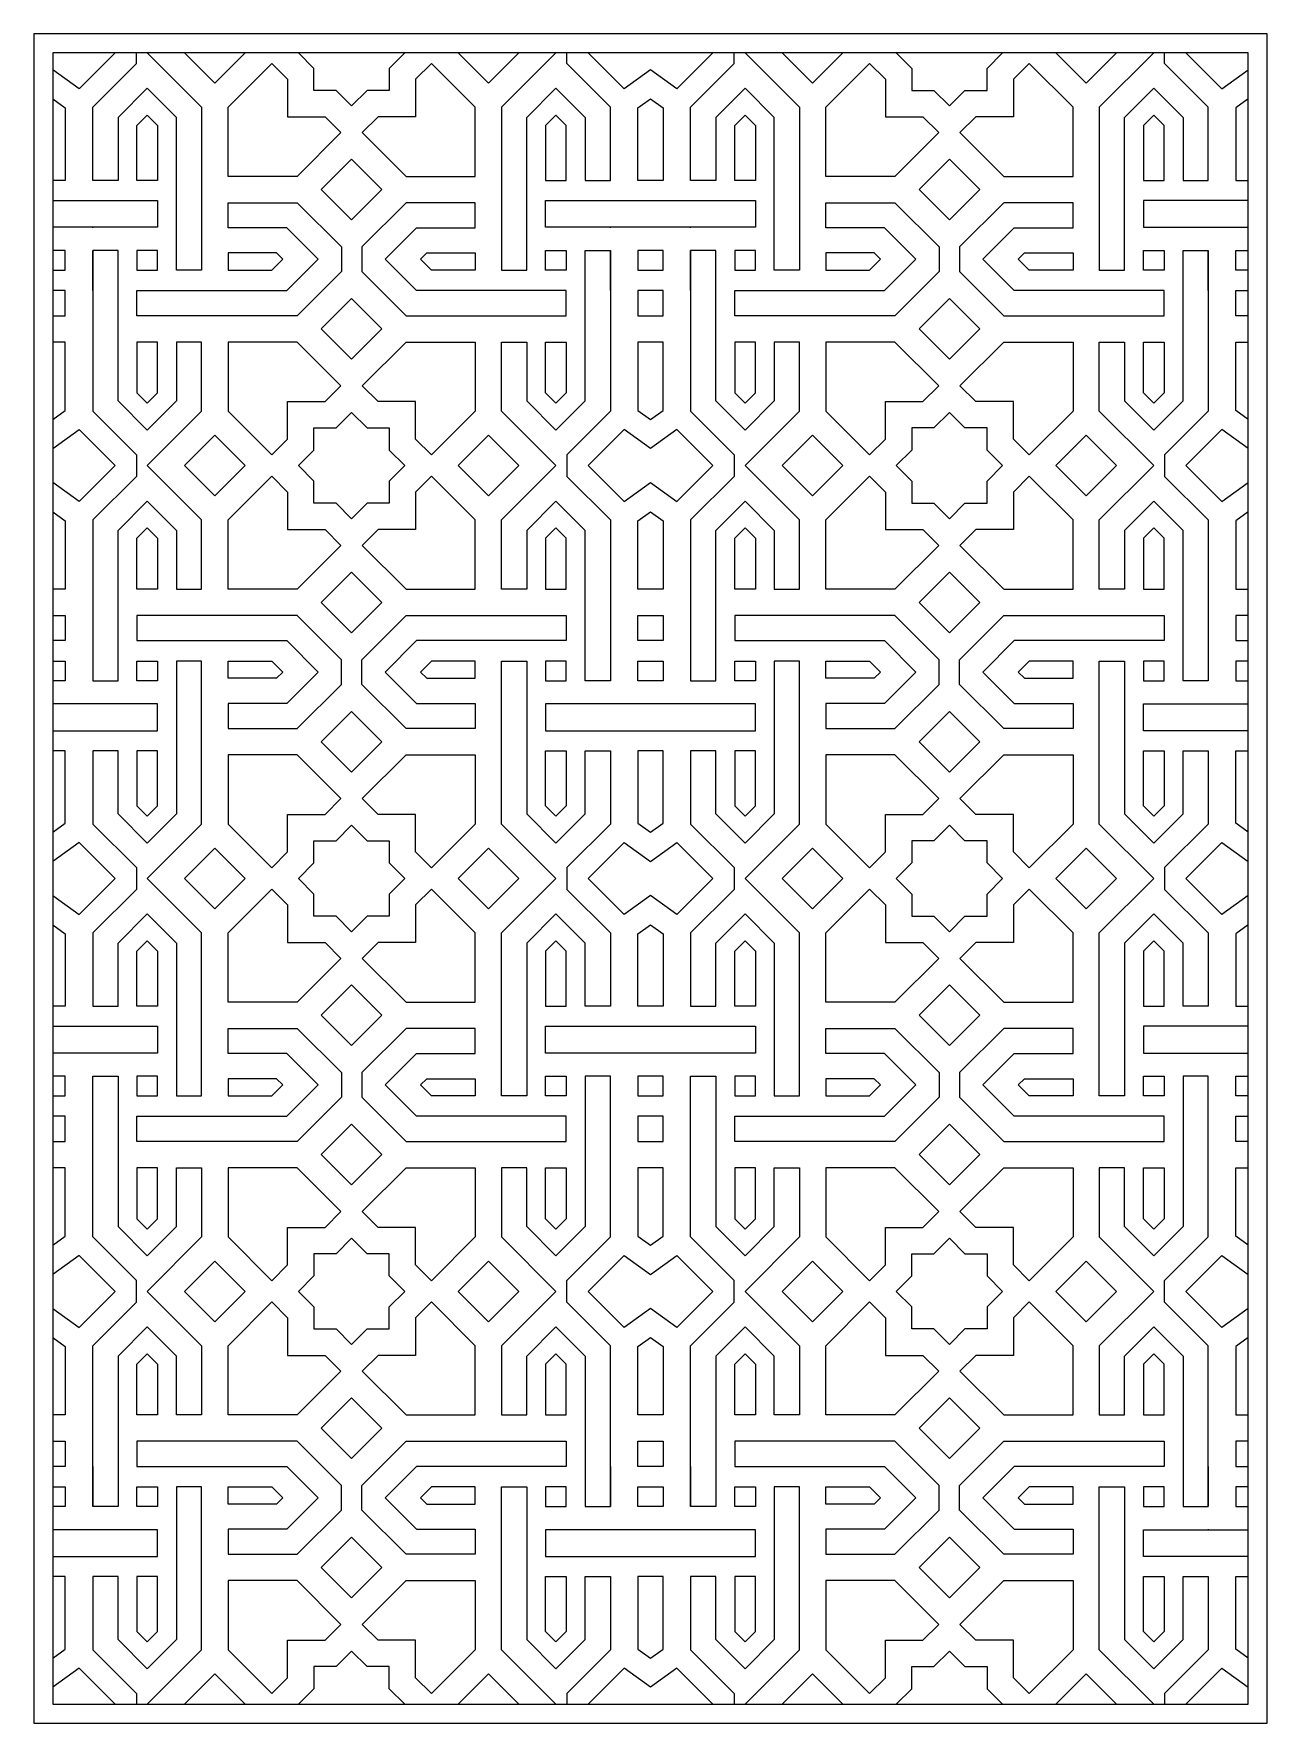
# Model space of a CAD drawing. Extents: x 5265 to 7764, y -54 to 3369.
import ezdxf

# ---------------------------------------------------------------- set-up
doc = ezdxf.new("R2010")
doc.units = 0
doc.layers.get('0').update_dxf_attribs({"linetype": 'CONTINUOUS'})

msp = doc.modelspace()

# ---------------------------------------------------------------- linework, layer by layer
for p, q in [((5384.4, 2975.9), (5384.4, 2976.9)), ((6432.9, 2975.9), (6432.9, 2976.9)), ((6595.5, 2975.9), (6595.5, 2976.9)), ((7644.1, 2975.9), (7644.1, 2976.9)), ((5384.4, 2848.8), (5384.4, 2930.2)), ((6432.9, 2848.8), (6432.9, 2930.2)), ((6595.5, 2848.8), (6595.5, 2930.2)), ((7644.1, 2848.8), (7644.1, 2930.2)), ((5384.4, 2139.4), (5384.4, 2057.9)), ((6432.9, 2139.4), (6432.9, 2057.9)), ((6595.5, 2139.4), (6595.5, 2057.9)), ((7644.1, 2139.4), (7644.1, 2057.9)), ((5384.4, 2012.2), (5384.4, 2011.2)), ((6432.9, 2012.2), (6432.9, 2011.2)), ((6595.5, 2012.2), (6595.5, 2011.2)), ((7644.1, 2012.2), (7644.1, 2011.2)), ((5384.4, 1302.8), (5384.4, 1303.8)), ((6432.9, 1302.8), (6432.9, 1303.8)), ((6595.5, 1302.8), (6595.5, 1303.8)), ((7644.1, 1302.8), (7644.1, 1303.8)), ((5384.4, 1175.6), (5384.4, 1257.1)), ((6432.9, 1175.6), (6432.9, 1257.1)), ((6595.5, 1175.6), (6595.5, 1257.1)), ((7644.1, 1175.6), (7644.1, 1257.1)), ((5384.4, 466.2), (5384.4, 384.7)), ((6432.9, 466.2), (6432.9, 384.7)), ((6595.5, 466.2), (6595.5, 384.7)), ((7644.1, 466.2), (7644.1, 384.7)), ((5384.4, 339.1), (5384.4, 338)), ((6432.9, 339.1), (6432.9, 338)), ((6595.5, 339.1), (6595.5, 338)), ((7644.1, 339.1), (7644.1, 338))]:
    msp.add_line(p, q)
for points in [[(5264.7, -54.1), (7763.8, -54.1), (7763.8, 3369.1), (5264.7, 3369.1)], [(5303.1, -15.6), (7725.4, -15.6), (7725.4, 3330.6), (5303.1, 3330.6)], [(5658.2, 3080.2), (5658.2, 3220.4), (5746.9, 3309.1), (5779, 3276.9), (5779, 3201), (5855, 3201), (5887.1, 3168.8), (5798.4, 3080.2)], [(6159.1, 3080.2), (6159.1, 3220.4), (6070.4, 3309.1), (6038.3, 3276.9), (6038.3, 3201), (5962.3, 3201), (5930.2, 3168.8), (6018.9, 3080.2)], [(6869.3, 3080.2), (6869.3, 3220.4), (6958, 3309.1), (6990.2, 3276.9), (6990.2, 3201), (7066.1, 3201), (7098.3, 3168.8), (7009.6, 3080.2)], [(7370.3, 3080.2), (7370.3, 3220.4), (7281.6, 3309.1), (7249.4, 3276.9), (7249.4, 3201), (7173.5, 3201), (7141.3, 3168.8), (7230, 3080.2)], [(6514.2, 3237.1), (6539.7, 3218.8), (6539.7, 3071.7), (6488.8, 3071.7), (6488.8, 3218.8)], [(5473.7, 3071.7), (5473.7, 3183.4), (5494.6, 3204.4), (5515.5, 3183.4), (5515.5, 3071.7)], [(6343.6, 3071.7), (6343.6, 3183.4), (6322.7, 3204.4), (6301.8, 3183.4), (6301.8, 3071.7)], [(6684.8, 3071.7), (6684.8, 3183.4), (6705.8, 3204.4), (6726.7, 3183.4), (6726.7, 3071.7)], [(7554.8, 3071.7), (7554.8, 3183.4), (7533.9, 3204.4), (7512.9, 3183.4), (7512.9, 3071.7)], [(5908.7, 2992.1), (5847.2, 3053.5), (5908.7, 3114.9), (5970.1, 3053.5)], [(7119.8, 2992.1), (7181.2, 3053.5), (7119.8, 3114.9), (7058.4, 3053.5)], [(5658.2, 3026.8), (5798.4, 3026.8), (5887.9, 2937.4), (5887.9, 2887.3), (5798.4, 2797.9), (5473.7, 2797.9), (5473.7, 2848.8), (5777.4, 2848.8), (5840.9, 2912.3), (5777.4, 2975.9), (5658.2, 2975.9)], [(6159.1, 3026.8), (6018.9, 3026.8), (5929.4, 2937.4), (5929.4, 2887.3), (6018.9, 2797.9), (6343.6, 2797.9), (6343.6, 2848.8), (6039.9, 2848.8), (5976.4, 2912.3), (6039.9, 2975.9), (6159.1, 2975.9)], [(6514.2, 2976.9), (6301.8, 2976.9), (6301.8, 3031.3), (6726.7, 3031.3), (6726.7, 2976.9)], [(6869.3, 3026.8), (7009.6, 3026.8), (7099, 2937.4), (7099, 2887.3), (7009.6, 2797.9), (6684.8, 2797.9), (6684.8, 2848.8), (6988.5, 2848.8), (7052.1, 2912.3), (6988.5, 2975.9), (6869.3, 2975.9)], [(7370.3, 3026.8), (7230, 3026.8), (7140.6, 2937.4), (7140.6, 2887.3), (7230, 2797.9), (7554.8, 2797.9), (7554.8, 2848.8), (7251.1, 2848.8), (7187.5, 2912.3), (7251.1, 2975.9), (7370.3, 2975.9)], [(5494.6, 2494.1), (5604.8, 2604.3), (5604.8, 2744.5), (5553.9, 2744.5), (5553.9, 2625.3), (5494.6, 2566), (5435.3, 2625.3), (5435.3, 2930.2), (5384.4, 2930.2), (5384.4, 2604.3), (5472.5, 2516.1), (5472.5, 2472), (5384.4, 2383.9), (5384.4, 2057.9), (5435.3, 2057.9), (5435.3, 2362.8), (5494.6, 2422.1), (5553.9, 2362.8), (5553.9, 2243.6), (5604.8, 2243.6), (5604.8, 2383.9)], [(5473.7, 2890.3), (5515.5, 2890.3), (5515.5, 2930.2), (5473.7, 2930.2)], [(5746.9, 2890.3), (5769, 2912.3), (5756.3, 2925.1), (5658.2, 2925.1), (5658.2, 2890.3)], [(6070.4, 2890.3), (6048.3, 2912.3), (6061, 2925.1), (6159.1, 2925.1), (6159.1, 2890.3)], [(6322.7, 2494.1), (6212.5, 2604.3), (6212.5, 2744.5), (6263.4, 2744.5), (6263.4, 2625.3), (6322.7, 2566), (6382, 2625.3), (6382, 2930.2), (6432.9, 2930.2), (6432.9, 2604.3), (6344.8, 2516.1), (6344.8, 2472), (6432.9, 2383.9), (6432.9, 2057.9), (6382, 2057.9), (6382, 2362.8), (6322.7, 2422.1), (6263.4, 2362.8), (6263.4, 2243.6), (6212.5, 2243.6), (6212.5, 2383.9)], [(6343.6, 2890.3), (6301.8, 2890.3), (6301.8, 2930.2), (6343.6, 2930.2)], [(6514.2, 2890.3), (6539.7, 2890.3), (6539.7, 2930.2), (6488.8, 2930.2), (6488.8, 2890.3)], [(6705.8, 2494.1), (6816, 2604.3), (6816, 2744.5), (6765.1, 2744.5), (6765.1, 2625.3), (6705.8, 2566), (6646.4, 2625.3), (6646.4, 2930.2), (6595.5, 2930.2), (6595.5, 2604.3), (6683.7, 2516.1), (6683.7, 2472), (6595.5, 2383.9), (6595.5, 2057.9), (6646.4, 2057.9), (6646.4, 2362.8), (6705.8, 2422.1), (6765.1, 2362.8), (6765.1, 2243.6), (6816, 2243.6), (6816, 2383.9)], [(6684.8, 2890.3), (6726.7, 2890.3), (6726.7, 2930.2), (6684.8, 2930.2)], [(6958.1, 2890.3), (6980.1, 2912.3), (6967.4, 2925.1), (6869.3, 2925.1), (6869.3, 2890.3)], [(7281.5, 2890.3), (7259.5, 2912.3), (7272.2, 2925.1), (7370.3, 2925.1), (7370.3, 2890.3)], [(7533.9, 2494.1), (7423.6, 2604.3), (7423.6, 2744.5), (7474.5, 2744.5), (7474.5, 2625.3), (7533.9, 2566), (7593.2, 2625.3), (7593.2, 2930.2), (7644.1, 2930.2), (7644.1, 2604.3), (7555.9, 2516.1), (7555.9, 2472), (7644.1, 2383.9), (7644.1, 2057.9), (7593.2, 2057.9), (7593.2, 2362.8), (7533.9, 2422.1), (7474.5, 2362.8), (7474.5, 2243.6), (7423.6, 2243.6), (7423.6, 2383.9)], [(7554.8, 2890.3), (7512.9, 2890.3), (7512.9, 2930.2), (7554.8, 2930.2)], [(6514.2, 2848.8), (6488.8, 2848.8), (6488.8, 2797.9), (6539.7, 2797.9), (6539.7, 2848.8)], [(5908.7, 2709.8), (5970.1, 2771.2), (5908.7, 2832.6), (5847.2, 2771.2)], [(7119.8, 2709.8), (7058.4, 2771.2), (7119.8, 2832.6), (7181.2, 2771.2)], [(5473.7, 2744.5), (5473.7, 2641.3), (5494.6, 2620.3), (5515.5, 2641.3), (5515.5, 2744.5)], [(5658.2, 2604.3), (5746.9, 2515.6), (5779, 2547.8), (5779, 2623.7), (5855, 2623.7), (5887.1, 2655.8), (5798.4, 2744.5), (5658.2, 2744.5)], [(6159.1, 2604.3), (6070.4, 2515.6), (6038.3, 2547.8), (6038.3, 2623.7), (5962.3, 2623.7), (5930.2, 2655.8), (6018.9, 2744.5), (6159.1, 2744.5)], [(6343.6, 2744.5), (6343.6, 2641.3), (6322.7, 2620.3), (6301.8, 2641.3), (6301.8, 2744.5)], [(6514.2, 2587.6), (6539.7, 2605.9), (6539.7, 2744.5), (6488.8, 2744.5), (6488.8, 2605.9)], [(6684.8, 2744.5), (6684.8, 2641.3), (6705.8, 2620.3), (6726.7, 2641.3), (6726.7, 2744.5)], [(6869.3, 2604.3), (6958, 2515.6), (6990.2, 2547.8), (6990.2, 2623.7), (7066.1, 2623.7), (7098.3, 2655.8), (7009.6, 2744.5), (6869.3, 2744.5)], [(7370.3, 2604.3), (7281.6, 2515.6), (7249.4, 2547.8), (7249.4, 2623.7), (7173.5, 2623.7), (7141.3, 2655.8), (7230, 2744.5), (7370.3, 2744.5)], [(7554.8, 2744.5), (7554.8, 2641.3), (7533.9, 2620.3), (7512.9, 2641.3), (7512.9, 2744.5)], [(5908.7, 2601.9), (5940.2, 2570.3), (5984.9, 2570.3), (5984.9, 2525.6), (6016.5, 2494.1), (5984.9, 2462.5), (5984.9, 2417.8), (5940.2, 2417.8), (5908.7, 2386.2), (5877.1, 2417.8), (5832.4, 2417.8), (5832.4, 2462.5), (5800.8, 2494.1), (5832.4, 2525.6), (5832.4, 2570.3), (5877.1, 2570.3)], [(7119.8, 2601.9), (7088.2, 2570.3), (7043.5, 2570.3), (7043.5, 2525.6), (7012, 2494.1), (7043.5, 2462.5), (7043.5, 2417.8), (7088.2, 2417.8), (7119.8, 2386.2), (7151.4, 2417.8), (7196.1, 2417.8), (7196.1, 2462.5), (7227.6, 2494.1), (7196.1, 2525.6), (7196.1, 2570.3), (7151.4, 2570.3)], [(5692.9, 2494.1), (5631.5, 2432.7), (5570.1, 2494.1), (5631.5, 2555.5)], [(6247.2, 2494.1), (6185.8, 2555.5), (6124.4, 2494.1), (6185.8, 2432.7)], [(6640.8, 2494.1), (6567.8, 2567), (6514.2, 2528.5), (6460.6, 2567), (6387.7, 2494.1), (6460.6, 2421.1), (6514.2, 2459.6), (6567.8, 2421.1)], [(6781.2, 2494.1), (6842.7, 2555.5), (6904.1, 2494.1), (6842.7, 2432.7)], [(7335.5, 2494.1), (7396.9, 2432.7), (7458.4, 2494.1), (7396.9, 2555.5)], [(5658.2, 2383.9), (5746.9, 2472.5), (5779, 2440.4), (5779, 2364.4), (5855, 2364.4), (5887.1, 2332.3), (5798.4, 2243.6), (5658.2, 2243.6)], [(6159.1, 2383.9), (6070.4, 2472.5), (6038.3, 2440.4), (6038.3, 2364.4), (5962.3, 2364.4), (5930.2, 2332.3), (6018.9, 2243.6), (6159.1, 2243.6)], [(6869.3, 2383.9), (6958, 2472.5), (6990.2, 2440.4), (6990.2, 2364.4), (7066.1, 2364.4), (7098.3, 2332.3), (7009.6, 2243.6), (6869.3, 2243.6)], [(7370.3, 2383.9), (7281.6, 2472.5), (7249.4, 2440.4), (7249.4, 2364.4), (7173.5, 2364.4), (7141.3, 2332.3), (7230, 2243.6), (7370.3, 2243.6)], [(6514.2, 2400.5), (6539.7, 2382.2), (6539.7, 2243.6), (6488.8, 2243.6), (6488.8, 2382.2)], [(5473.7, 2243.6), (5473.7, 2346.9), (5494.6, 2367.8), (5515.5, 2346.9), (5515.5, 2243.6)], [(6343.6, 2243.6), (6343.6, 2346.9), (6322.7, 2367.8), (6301.8, 2346.9), (6301.8, 2243.6)], [(6684.8, 2243.6), (6684.8, 2346.9), (6705.8, 2367.8), (6726.7, 2346.9), (6726.7, 2243.6)], [(7554.8, 2243.6), (7554.8, 2346.9), (7533.9, 2367.8), (7512.9, 2346.9), (7512.9, 2243.6)], [(5908.7, 2278.3), (5970.1, 2216.9), (5908.7, 2155.5), (5847.2, 2216.9)], [(7119.8, 2155.5), (7181.2, 2216.9), (7119.8, 2278.3), (7058.4, 2216.9)], [(5658.2, 1961.3), (5798.4, 1961.3), (5887.9, 2050.8), (5887.9, 2100.8), (5798.4, 2190.2), (5473.7, 2190.2), (5473.7, 2139.4), (5777.4, 2139.4), (5840.9, 2075.8), (5777.4, 2012.2), (5658.2, 2012.2)], [(6159.1, 1961.3), (6018.9, 1961.3), (5929.4, 2050.8), (5929.4, 2100.8), (6018.9, 2190.2), (6343.6, 2190.2), (6343.6, 2139.4), (6039.9, 2139.4), (5976.4, 2075.8), (6039.9, 2012.2), (6159.1, 2012.2)], [(6514.2, 2139.4), (6488.8, 2139.4), (6488.8, 2190.2), (6539.7, 2190.2), (6539.7, 2139.4)], [(6869.3, 1961.3), (7009.6, 1961.3), (7099, 2050.8), (7099, 2100.8), (7009.6, 2190.2), (6684.8, 2190.2), (6684.8, 2139.4), (6988.5, 2139.4), (7052.1, 2075.8), (6988.5, 2012.2), (6869.3, 2012.2)], [(7370.3, 1961.3), (7230, 1961.3), (7140.6, 2050.8), (7140.6, 2100.8), (7230, 2190.2), (7554.8, 2190.2), (7554.8, 2139.4), (7251.1, 2139.4), (7187.5, 2075.8), (7251.1, 2012.2), (7370.3, 2012.2)], [(5473.7, 2097.8), (5515.5, 2097.8), (5515.5, 2057.9), (5473.7, 2057.9)], [(5746.9, 2097.8), (5769, 2075.8), (5756.3, 2063.1), (5658.2, 2063.1), (5658.2, 2097.8)], [(6070.4, 2097.8), (6048.3, 2075.8), (6061, 2063.1), (6159.1, 2063.1), (6159.1, 2097.8)], [(6343.6, 2097.8), (6301.8, 2097.8), (6301.8, 2057.9), (6343.6, 2057.9)], [(6514.2, 2097.8), (6539.7, 2097.8), (6539.7, 2057.9), (6488.8, 2057.9), (6488.8, 2097.8)], [(6684.8, 2097.8), (6726.7, 2097.8), (6726.7, 2057.9), (6684.8, 2057.9)], [(6958.1, 2097.8), (6980.1, 2075.8), (6967.4, 2063.1), (6869.3, 2063.1), (6869.3, 2097.8)], [(7281.5, 2097.8), (7259.5, 2075.8), (7272.2, 2063.1), (7370.3, 2063.1), (7370.3, 2097.8)], [(7554.8, 2097.8), (7512.9, 2097.8), (7512.9, 2057.9), (7554.8, 2057.9)], [(5908.7, 1873.2), (5970.1, 1934.6), (5908.7, 1996.1), (5847.2, 1934.6)], [(6514.2, 1956.8), (6726.7, 1956.8), (6726.7, 2011.2), (6301.8, 2011.2), (6301.8, 1956.8)], [(7119.8, 1873.2), (7058.4, 1934.6), (7119.8, 1996.1), (7181.2, 1934.6)], [(5473.7, 1916.4), (5473.7, 1804.7), (5494.6, 1783.8), (5515.5, 1804.7), (5515.5, 1916.4)], [(5658.2, 1908), (5658.2, 1767.7), (5746.9, 1679), (5779, 1711.2), (5779, 1787.1), (5855, 1787.1), (5887.1, 1819.3), (5798.4, 1908)], [(6159.1, 1908), (6159.1, 1767.7), (6070.4, 1679), (6038.3, 1711.2), (6038.3, 1787.1), (5962.3, 1787.1), (5930.2, 1819.3), (6018.9, 1908)], [(6343.6, 1916.4), (6343.6, 1804.7), (6322.7, 1783.8), (6301.8, 1804.7), (6301.8, 1916.4)], [(6514.2, 1751.1), (6539.7, 1769.4), (6539.7, 1916.4), (6488.8, 1916.4), (6488.8, 1769.4)], [(6684.8, 1916.4), (6684.8, 1804.7), (6705.8, 1783.8), (6726.7, 1804.7), (6726.7, 1916.4)], [(6869.3, 1908), (6869.3, 1767.7), (6958, 1679), (6990.2, 1711.2), (6990.2, 1787.1), (7066.1, 1787.1), (7098.3, 1819.3), (7009.6, 1908)], [(7370.3, 1908), (7370.3, 1767.7), (7281.6, 1679), (7249.4, 1711.2), (7249.4, 1787.1), (7173.5, 1787.1), (7141.3, 1819.3), (7230, 1908)], [(7554.8, 1916.4), (7554.8, 1804.7), (7533.9, 1783.8), (7512.9, 1804.7), (7512.9, 1916.4)], [(5908.7, 1765.3), (5940.2, 1733.7), (5984.9, 1733.7), (5984.9, 1689.1), (6016.5, 1657.5), (5984.9, 1625.9), (5984.9, 1581.2), (5940.2, 1581.2), (5908.7, 1549.7), (5877.1, 1581.2), (5832.4, 1581.2), (5832.4, 1625.9), (5800.8, 1657.5), (5832.4, 1689.1), (5832.4, 1733.7), (5877.1, 1733.7)], [(7119.8, 1765.3), (7088.2, 1733.7), (7043.5, 1733.7), (7043.5, 1689.1), (7012, 1657.5), (7043.5, 1625.9), (7043.5, 1581.2), (7088.2, 1581.2), (7119.8, 1549.7), (7151.4, 1581.2), (7196.1, 1581.2), (7196.1, 1625.9), (7227.6, 1657.5), (7196.1, 1689.1), (7196.1, 1733.7), (7151.4, 1733.7)], [(5692.9, 1657.5), (5631.5, 1596.1), (5570.1, 1657.5), (5631.5, 1718.9)], [(6247.2, 1657.5), (6185.8, 1718.9), (6124.4, 1657.5), (6185.8, 1596.1)], [(6514.2, 1691.9), (6567.8, 1730.5), (6640.8, 1657.5), (6567.8, 1584.5), (6514.2, 1623), (6460.6, 1584.5), (6387.7, 1657.5), (6460.6, 1730.5)], [(6781.2, 1657.5), (6842.7, 1718.9), (6904.1, 1657.5), (6842.7, 1596.1)], [(7335.5, 1657.5), (7396.9, 1596.1), (7458.4, 1657.5), (7396.9, 1718.9)], [(5658.2, 1407), (5658.2, 1547.3), (5746.9, 1636), (5779, 1603.8), (5779, 1527.9), (5855, 1527.9), (5887.1, 1495.7), (5798.4, 1407)], [(6159.1, 1407), (6159.1, 1547.3), (6070.4, 1636), (6038.3, 1603.8), (6038.3, 1527.9), (5962.3, 1527.9), (5930.2, 1495.7), (6018.9, 1407)], [(6869.3, 1407), (6869.3, 1547.3), (6958, 1636), (6990.2, 1603.8), (6990.2, 1527.9), (7066.1, 1527.9), (7098.3, 1495.7), (7009.6, 1407)], [(7370.3, 1407), (7370.3, 1547.3), (7281.6, 1636), (7249.4, 1603.8), (7249.4, 1527.9), (7173.5, 1527.9), (7141.3, 1495.7), (7230, 1407)], [(6514.2, 1563.9), (6539.7, 1545.6), (6539.7, 1398.6), (6488.8, 1398.6), (6488.8, 1545.6)], [(5473.7, 1398.6), (5473.7, 1510.3), (5494.6, 1531.2), (5515.5, 1510.3), (5515.5, 1398.6)], [(6343.6, 1398.6), (6343.6, 1510.3), (6322.7, 1531.2), (6301.8, 1510.3), (6301.8, 1398.6)], [(6684.8, 1398.6), (6684.8, 1510.3), (6705.8, 1531.2), (6726.7, 1510.3), (6726.7, 1398.6)], [(7554.8, 1398.6), (7554.8, 1510.3), (7533.9, 1531.2), (7512.9, 1510.3), (7512.9, 1398.6)], [(5908.7, 1318.9), (5847.2, 1380.3), (5908.7, 1441.8), (5970.1, 1380.3)], [(7119.8, 1318.9), (7181.2, 1380.3), (7119.8, 1441.8), (7058.4, 1380.3)], [(5658.2, 1353.7), (5798.4, 1353.7), (5887.9, 1264.2), (5887.9, 1214.2), (5798.4, 1124.8), (5473.7, 1124.8), (5473.7, 1175.6), (5777.4, 1175.6), (5840.9, 1239.2), (5777.4, 1302.8), (5658.2, 1302.8)], [(6159.1, 1353.7), (6018.9, 1353.7), (5929.4, 1264.2), (5929.4, 1214.2), (6018.9, 1124.8), (6343.6, 1124.8), (6343.6, 1175.6), (6039.9, 1175.6), (5976.4, 1239.2), (6039.9, 1302.8), (6159.1, 1302.8)], [(6514.2, 1303.8), (6301.8, 1303.8), (6301.8, 1358.2), (6726.7, 1358.2), (6726.7, 1303.8)], [(6869.3, 1353.7), (7009.6, 1353.7), (7099, 1264.2), (7099, 1214.2), (7009.6, 1124.8), (6684.8, 1124.8), (6684.8, 1175.6), (6988.5, 1175.6), (7052.1, 1239.2), (6988.5, 1302.8), (6869.3, 1302.8)], [(7370.3, 1353.7), (7230, 1353.7), (7140.6, 1264.2), (7140.6, 1214.2), (7230, 1124.8), (7554.8, 1124.8), (7554.8, 1175.6), (7251.1, 1175.6), (7187.5, 1239.2), (7251.1, 1302.8), (7370.3, 1302.8)], [(5494.6, 820.9), (5604.8, 710.7), (5604.8, 570.5), (5553.9, 570.5), (5553.9, 689.6), (5494.6, 749), (5435.3, 689.6), (5435.3, 384.7), (5384.4, 384.7), (5384.4, 710.7), (5472.5, 798.8), (5472.5, 843), (5384.4, 931.1), (5384.4, 1257.1), (5435.3, 1257.1), (5435.3, 952.2), (5494.6, 892.9), (5553.9, 952.2), (5553.9, 1071.4), (5604.8, 1071.4), (5604.8, 931.1)], [(5473.7, 1217.2), (5515.5, 1217.2), (5515.5, 1257.1), (5473.7, 1257.1)], [(5746.9, 1217.2), (5769, 1239.2), (5756.3, 1251.9), (5658.2, 1251.9), (5658.2, 1217.2)], [(6070.4, 1217.2), (6048.3, 1239.2), (6061, 1251.9), (6159.1, 1251.9), (6159.1, 1217.2)], [(6322.7, 820.9), (6212.5, 710.7), (6212.5, 570.5), (6263.4, 570.5), (6263.4, 689.6), (6322.7, 749), (6382, 689.6), (6382, 384.7), (6432.9, 384.7), (6432.9, 710.7), (6344.8, 798.8), (6344.8, 843), (6432.9, 931.1), (6432.9, 1257.1), (6382, 1257.1), (6382, 952.2), (6322.7, 892.9), (6263.4, 952.2), (6263.4, 1071.4), (6212.5, 1071.4), (6212.5, 931.1)], [(6343.6, 1217.2), (6301.8, 1217.2), (6301.8, 1257.1), (6343.6, 1257.1)], [(6514.2, 1217.2), (6539.7, 1217.2), (6539.7, 1257.1), (6488.8, 1257.1), (6488.8, 1217.2)], [(6705.8, 820.9), (6816, 710.7), (6816, 570.5), (6765.1, 570.5), (6765.1, 689.6), (6705.8, 749), (6646.4, 689.6), (6646.4, 384.7), (6595.5, 384.7), (6595.5, 710.7), (6683.7, 798.8), (6683.7, 843), (6595.5, 931.1), (6595.5, 1257.1), (6646.4, 1257.1), (6646.4, 952.2), (6705.8, 892.9), (6765.1, 952.2), (6765.1, 1071.4), (6816, 1071.4), (6816, 931.1)], [(6684.8, 1217.2), (6726.7, 1217.2), (6726.7, 1257.1), (6684.8, 1257.1)], [(6958.1, 1217.2), (6980.1, 1239.2), (6967.4, 1251.9), (6869.3, 1251.9), (6869.3, 1217.2)], [(7281.5, 1217.2), (7259.5, 1239.2), (7272.2, 1251.9), (7370.3, 1251.9), (7370.3, 1217.2)], [(7533.9, 820.9), (7423.6, 710.7), (7423.6, 570.5), (7474.5, 570.5), (7474.5, 689.6), (7533.9, 749), (7593.2, 689.6), (7593.2, 384.7), (7644.1, 384.7), (7644.1, 710.7), (7555.9, 798.8), (7555.9, 843), (7644.1, 931.1), (7644.1, 1257.1), (7593.2, 1257.1), (7593.2, 952.2), (7533.9, 892.9), (7474.5, 952.2), (7474.5, 1071.4), (7423.6, 1071.4), (7423.6, 931.1)], [(7554.8, 1217.2), (7512.9, 1217.2), (7512.9, 1257.1), (7554.8, 1257.1)], [(6514.2, 1175.6), (6488.8, 1175.6), (6488.8, 1124.8), (6539.7, 1124.8), (6539.7, 1175.6)], [(5908.7, 1159.5), (5847.2, 1098.1), (5908.7, 1036.7), (5970.1, 1098.1)], [(7119.8, 1036.7), (7058.4, 1098.1), (7119.8, 1159.5), (7181.2, 1098.1)], [(5473.7, 1071.4), (5473.7, 968.1), (5494.6, 947.2), (5515.5, 968.1), (5515.5, 1071.4)], [(5658.2, 931.1), (5746.9, 842.5), (5779, 874.6), (5779, 950.6), (5855, 950.6), (5887.1, 982.7), (5798.4, 1071.4), (5658.2, 1071.4)], [(6159.1, 931.1), (6070.4, 842.5), (6038.3, 874.6), (6038.3, 950.6), (5962.3, 950.6), (5930.2, 982.7), (6018.9, 1071.4), (6159.1, 1071.4)], [(6343.6, 1071.4), (6343.6, 968.1), (6322.7, 947.2), (6301.8, 968.1), (6301.8, 1071.4)], [(6514.2, 914.5), (6539.7, 932.8), (6539.7, 1071.4), (6488.8, 1071.4), (6488.8, 932.8)], [(6684.8, 1071.4), (6684.8, 968.1), (6705.8, 947.2), (6726.7, 968.1), (6726.7, 1071.4)], [(6869.3, 931.1), (6958, 842.5), (6990.2, 874.6), (6990.2, 950.6), (7066.1, 950.6), (7098.3, 982.7), (7009.6, 1071.4), (6869.3, 1071.4)], [(7370.3, 931.1), (7281.6, 842.5), (7249.4, 874.6), (7249.4, 950.6), (7173.5, 950.6), (7141.3, 982.7), (7230, 1071.4), (7370.3, 1071.4)], [(7554.8, 1071.4), (7554.8, 968.1), (7533.9, 947.2), (7512.9, 968.1), (7512.9, 1071.4)], [(5908.7, 713.1), (5940.2, 744.7), (5984.9, 744.7), (5984.9, 789.3), (6016.5, 820.9), (5984.9, 852.5), (5984.9, 897.2), (5940.2, 897.2), (5908.7, 928.8), (5877.1, 897.2), (5832.4, 897.2), (5832.4, 852.5), (5800.8, 820.9), (5832.4, 789.3), (5832.4, 744.7), (5877.1, 744.7)], [(7119.8, 713.1), (7088.2, 744.7), (7043.5, 744.7), (7043.5, 789.3), (7012, 820.9), (7043.5, 852.5), (7043.5, 897.2), (7088.2, 897.2), (7119.8, 928.8), (7151.4, 897.2), (7196.1, 897.2), (7196.1, 852.5), (7227.6, 820.9), (7196.1, 789.3), (7196.1, 744.7), (7151.4, 744.7)], [(6640.8, 820.9), (6567.8, 748), (6514.2, 786.5), (6460.6, 748), (6387.7, 820.9), (6460.6, 893.9), (6514.2, 855.4), (6567.8, 893.9)], [(5692.9, 820.9), (5631.5, 882.3), (5570.1, 820.9), (5631.5, 759.5)], [(6124.4, 820.9), (6185.8, 882.3), (6247.2, 820.9), (6185.8, 759.5)], [(6904.1, 820.9), (6842.7, 882.3), (6781.2, 820.9), (6842.7, 759.5)], [(7335.5, 820.9), (7396.9, 882.3), (7458.4, 820.9), (7396.9, 759.5)], [(5658.2, 710.7), (5746.9, 799.4), (5779, 767.2), (5779, 691.3), (5855, 691.3), (5887.1, 659.1), (5798.4, 570.5), (5658.2, 570.5)], [(6159.1, 710.7), (6070.4, 799.4), (6038.3, 767.2), (6038.3, 691.3), (5962.3, 691.3), (5930.2, 659.1), (6018.9, 570.5), (6159.1, 570.5)], [(6869.3, 710.7), (6958, 799.4), (6990.2, 767.2), (6990.2, 691.3), (7066.1, 691.3), (7098.3, 659.1), (7009.6, 570.5), (6869.3, 570.5)], [(7370.3, 710.7), (7281.6, 799.4), (7249.4, 767.2), (7249.4, 691.3), (7173.5, 691.3), (7141.3, 659.1), (7230, 570.5), (7370.3, 570.5)], [(6514.2, 727.3), (6539.7, 709), (6539.7, 570.5), (6488.8, 570.5), (6488.8, 709)], [(5473.7, 570.5), (5473.7, 673.7), (5494.6, 694.6), (5515.5, 673.7), (5515.5, 570.5)], [(6343.6, 570.5), (6343.6, 673.7), (6322.7, 694.6), (6301.8, 673.7), (6301.8, 570.5)], [(6684.8, 570.5), (6684.8, 673.7), (6705.8, 694.6), (6726.7, 673.7), (6726.7, 570.5)], [(7554.8, 570.5), (7554.8, 673.7), (7533.9, 694.6), (7512.9, 673.7), (7512.9, 570.5)], [(5908.7, 482.4), (5847.2, 543.8), (5908.7, 605.2), (5970.1, 543.8)], [(7119.8, 482.4), (7181.2, 543.8), (7119.8, 605.2), (7058.4, 543.8)], [(5658.2, 288.2), (5798.4, 288.2), (5887.9, 377.6), (5887.9, 427.7), (5798.4, 517.1), (5473.7, 517.1), (5473.7, 466.2), (5777.4, 466.2), (5840.9, 402.6), (5777.4, 339.1), (5658.2, 339.1)], [(6159.1, 288.2), (6018.9, 288.2), (5929.4, 377.6), (5929.4, 427.7), (6018.9, 517.1), (6343.6, 517.1), (6343.6, 466.2), (6039.9, 466.2), (5976.4, 402.6), (6039.9, 339.1), (6159.1, 339.1)], [(6514.2, 466.2), (6488.8, 466.2), (6488.8, 517.1), (6539.7, 517.1), (6539.7, 466.2)], [(6869.3, 288.2), (7009.6, 288.2), (7099, 377.6), (7099, 427.7), (7009.6, 517.1), (6684.8, 517.1), (6684.8, 466.2), (6988.5, 466.2), (7052.1, 402.6), (6988.5, 339.1), (6869.3, 339.1)], [(7370.3, 288.2), (7230, 288.2), (7140.6, 377.6), (7140.6, 427.7), (7230, 517.1), (7554.8, 517.1), (7554.8, 466.2), (7251.1, 466.2), (7187.5, 402.6), (7251.1, 339.1), (7370.3, 339.1)], [(5473.7, 424.7), (5515.5, 424.7), (5515.5, 384.7), (5473.7, 384.7)], [(5746.9, 424.7), (5769, 402.6), (5756.3, 389.9), (5658.2, 389.9), (5658.2, 424.7)], [(6070.4, 424.7), (6048.3, 402.6), (6061, 389.9), (6159.1, 389.9), (6159.1, 424.7)], [(6343.6, 424.7), (6301.8, 424.7), (6301.8, 384.7), (6343.6, 384.7)], [(6514.2, 424.7), (6539.7, 424.7), (6539.7, 384.7), (6488.8, 384.7), (6488.8, 424.7)], [(6684.8, 424.7), (6726.7, 424.7), (6726.7, 384.7), (6684.8, 384.7)], [(6958.1, 424.7), (6980.1, 402.6), (6967.4, 389.9), (6869.3, 389.9), (6869.3, 424.7)], [(7281.5, 424.7), (7259.5, 402.6), (7272.2, 389.9), (7370.3, 389.9), (7370.3, 424.7)], [(7554.8, 424.7), (7512.9, 424.7), (7512.9, 384.7), (7554.8, 384.7)], [(5908.7, 200.1), (5970.1, 261.5), (5908.7, 322.9), (5847.2, 261.5)], [(6514.2, 338), (6301.8, 338), (6301.8, 283.7), (6726.7, 283.7), (6726.7, 338)], [(7119.8, 200.1), (7058.4, 261.5), (7119.8, 322.9), (7181.2, 261.5)], [(5473.7, 243.3), (5473.7, 131.6), (5494.6, 110.6), (5515.5, 131.6), (5515.5, 243.3)], [(6343.6, 243.3), (6343.6, 131.6), (6322.7, 110.6), (6301.8, 131.6), (6301.8, 243.3)], [(6514.2, 77.9), (6539.7, 96.2), (6539.7, 243.3), (6488.8, 243.3), (6488.8, 96.2)], [(6684.8, 243.3), (6684.8, 131.6), (6705.8, 110.6), (6726.7, 131.6), (6726.7, 243.3)], [(7554.8, 243.3), (7554.8, 131.6), (7533.9, 110.6), (7512.9, 131.6), (7512.9, 243.3)], [(5658.2, 234.8), (5658.2, 94.6), (5746.9, 5.9), (5779, 38.1), (5779, 114), (5855, 114), (5887.1, 146.1), (5798.4, 234.8)], [(6159.1, 234.8), (6159.1, 94.6), (6070.4, 5.9), (6038.3, 38.1), (6038.3, 114), (5962.3, 114), (5930.2, 146.1), (6018.9, 234.8)], [(6869.3, 234.8), (6869.3, 94.6), (6958, 5.9), (6990.2, 38.1), (6990.2, 114), (7066.1, 114), (7098.3, 146.1), (7009.6, 234.8)], [(7370.3, 234.8), (7370.3, 94.6), (7281.6, 5.9), (7249.4, 38.1), (7249.4, 114), (7173.5, 114), (7141.3, 146.1), (7230, 234.8)]]:
    msp.add_lwpolyline(points, close=True)
for points in [[(5429.6, 3330.6), (5356.7, 3257.7), (5303.1, 3296.2)], [(5604.8, 2975.9), (5604.8, 2890.3), (5553.9, 2890.3), (5553.9, 3199.3), (5494.6, 3258.7), (5435.3, 3199.3), (5435.3, 3071.7), (5384.4, 3071.7), (5384.4, 3220.4), (5472.5, 3308.6), (5472.5, 3330.6)], [(5494.6, 3330.6), (5604.8, 3220.4), (5604.8, 2890.3)], [(5570.1, 3330.6), (5631.5, 3269.2), (5692.9, 3330.6)], [(6016.5, 3330.6), (5984.9, 3299), (5984.9, 3254.4), (5940.2, 3254.4), (5908.7, 3222.8), (5877.1, 3254.4), (5832.4, 3254.4), (5832.4, 3299), (5800.8, 3330.6)], [(6247.2, 3330.6), (6185.8, 3269.2), (6124.4, 3330.6)], [(6212.5, 2975.9), (6212.5, 2890.3), (6263.4, 2890.3), (6263.4, 3199.3), (6322.7, 3258.7), (6382, 3199.3), (6382, 3071.7), (6432.9, 3071.7), (6432.9, 3220.4), (6344.8, 3308.6), (6344.8, 3330.6)], [(6322.7, 3330.6), (6212.5, 3220.4), (6212.5, 2890.3)], [(6640.8, 3330.6), (6567.8, 3257.7), (6514.2, 3296.2), (6460.6, 3257.7), (6387.7, 3330.6)], [(6816, 2975.9), (6816, 2890.3), (6765.1, 2890.3), (6765.1, 3199.3), (6705.8, 3258.7), (6646.4, 3199.3), (6646.4, 3071.7), (6595.5, 3071.7), (6595.5, 3220.4), (6683.7, 3308.6), (6683.7, 3330.6)], [(6705.8, 3330.6), (6816, 3220.4), (6816, 2890.3)], [(6781.2, 3330.6), (6842.7, 3269.2), (6904.1, 3330.6)], [(7012, 3330.6), (7043.5, 3299), (7043.5, 3254.4), (7088.2, 3254.4), (7119.8, 3222.8), (7151.4, 3254.4), (7196.1, 3254.4), (7196.1, 3299), (7227.6, 3330.6)], [(7458.4, 3330.6), (7396.9, 3269.2), (7335.5, 3330.6)], [(7423.6, 2975.9), (7423.6, 2890.3), (7474.5, 2890.3), (7474.5, 3199.3), (7533.9, 3258.7), (7593.2, 3199.3), (7593.2, 3071.7), (7644.1, 3071.7), (7644.1, 3220.4), (7555.9, 3308.6), (7555.9, 3330.6)], [(7533.9, 3330.6), (7423.6, 3220.4), (7423.6, 2890.3)], [(7598.8, 3330.6), (7671.8, 3257.7), (7725.4, 3296.2)], [(5303.1, 3237.1), (5328.5, 3218.8), (5328.5, 3071.7), (5303.1, 3071.7)], [(7725.4, 3237.1), (7699.9, 3218.8), (7699.9, 3071.7), (7725.4, 3071.7)], [(5303.1, 3031.3), (5515.5, 3031.3), (5515.5, 2976.9), (5303.1, 2976.9)], [(7725.4, 3031.3), (7512.9, 3031.3), (7512.9, 2976.9), (7725.4, 2976.9)], [(5303.1, 2890.3), (5328.5, 2890.3), (5328.5, 2930.2), (5303.1, 2930.2)], [(7725.4, 2890.3), (7699.9, 2890.3), (7699.9, 2930.2), (7725.4, 2930.2)], [(5303.1, 2797.9), (5328.5, 2797.9), (5328.5, 2848.8), (5303.1, 2848.8)], [(7725.4, 2797.9), (7699.9, 2797.9), (7699.9, 2848.8), (7725.4, 2848.8)], [(5303.1, 2587.6), (5328.5, 2605.9), (5328.5, 2744.5), (5303.1, 2744.5)], [(7725.4, 2587.6), (7699.9, 2605.9), (7699.9, 2744.5), (7725.4, 2744.5)], [(5303.1, 2528.5), (5356.7, 2567), (5429.6, 2494.1), (5356.7, 2421.1), (5303.1, 2459.6)], [(7725.4, 2528.5), (7671.8, 2567), (7598.8, 2494.1), (7671.8, 2421.1), (7725.4, 2459.6)], [(5303.1, 2400.5), (5328.5, 2382.2), (5328.5, 2243.6), (5303.1, 2243.6)], [(7725.4, 2400.5), (7699.9, 2382.2), (7699.9, 2243.6), (7725.4, 2243.6)], [(5303.1, 2190.2), (5328.5, 2190.2), (5328.5, 2139.4), (5303.1, 2139.4)], [(7725.4, 2190.2), (7699.9, 2190.2), (7699.9, 2139.4), (7725.4, 2139.4)], [(5303.1, 2097.8), (5328.5, 2097.8), (5328.5, 2057.9), (5303.1, 2057.9)], [(5604.8, 2012.2), (5604.8, 2097.8), (5553.9, 2097.8), (5553.9, 1788.8), (5494.6, 1729.4), (5435.3, 1788.8), (5435.3, 1916.4), (5384.4, 1916.4), (5384.4, 1767.7), (5472.5, 1679.6), (5472.5, 1635.4), (5384.4, 1547.3), (5384.4, 1398.6), (5435.3, 1398.6), (5435.3, 1526.2), (5494.6, 1585.6), (5553.9, 1526.2), (5553.9, 1217.2), (5604.8, 1217.2), (5604.8, 1302.8)], [(5604.8, 1217.2), (5604.8, 1547.3), (5494.6, 1657.5), (5604.8, 1767.7), (5604.8, 2097.8)], [(6212.5, 1217.2), (6212.5, 1547.3), (6322.7, 1657.5), (6212.5, 1767.7), (6212.5, 2097.8)], [(6212.5, 2012.2), (6212.5, 2097.8), (6263.4, 2097.8), (6263.4, 1788.8), (6322.7, 1729.4), (6382, 1788.8), (6382, 1916.4), (6432.9, 1916.4), (6432.9, 1767.7), (6344.8, 1679.6), (6344.8, 1635.4), (6432.9, 1547.3), (6432.9, 1398.6), (6382, 1398.6), (6382, 1526.2), (6322.7, 1585.6), (6263.4, 1526.2), (6263.4, 1217.2), (6212.5, 1217.2), (6212.5, 1302.8)], [(6816, 2012.2), (6816, 2097.8), (6765.1, 2097.8), (6765.1, 1788.8), (6705.8, 1729.4), (6646.4, 1788.8), (6646.4, 1916.4), (6595.5, 1916.4), (6595.5, 1767.7), (6683.7, 1679.6), (6683.7, 1635.4), (6595.5, 1547.3), (6595.5, 1398.6), (6646.4, 1398.6), (6646.4, 1526.2), (6705.8, 1585.6), (6765.1, 1526.2), (6765.1, 1217.2), (6816, 1217.2), (6816, 1302.8)], [(6816, 1217.2), (6816, 1547.3), (6705.8, 1657.5), (6816, 1767.7), (6816, 2097.8)], [(7423.6, 1217.2), (7423.6, 1547.3), (7533.9, 1657.5), (7423.6, 1767.7), (7423.6, 2097.8)], [(7423.6, 2012.2), (7423.6, 2097.8), (7474.5, 2097.8), (7474.5, 1788.8), (7533.9, 1729.4), (7593.2, 1788.8), (7593.2, 1916.4), (7644.1, 1916.4), (7644.1, 1767.7), (7555.9, 1679.6), (7555.9, 1635.4), (7644.1, 1547.3), (7644.1, 1398.6), (7593.2, 1398.6), (7593.2, 1526.2), (7533.9, 1585.6), (7474.5, 1526.2), (7474.5, 1217.2), (7423.6, 1217.2), (7423.6, 1302.8)], [(7725.4, 2097.8), (7699.9, 2097.8), (7699.9, 2057.9), (7725.4, 2057.9)], [(5303.1, 1956.8), (5515.5, 1956.8), (5515.5, 2011.2), (5303.1, 2011.2)], [(7725.4, 1956.8), (7512.9, 1956.8), (7512.9, 2011.2), (7725.4, 2011.2)], [(5303.1, 1751.1), (5328.5, 1769.4), (5328.5, 1916.4), (5303.1, 1916.4)], [(7725.4, 1751.1), (7699.9, 1769.4), (7699.9, 1916.4), (7725.4, 1916.4)], [(5303.1, 1623), (5356.7, 1584.5), (5429.6, 1657.5), (5356.7, 1730.5), (5303.1, 1691.9)], [(7725.4, 1623), (7671.8, 1584.5), (7598.8, 1657.5), (7671.8, 1730.5), (7725.4, 1691.9)], [(5303.1, 1563.9), (5328.5, 1545.6), (5328.5, 1398.6), (5303.1, 1398.6)], [(7725.4, 1563.9), (7699.9, 1545.6), (7699.9, 1398.6), (7725.4, 1398.6)], [(5303.1, 1358.2), (5515.5, 1358.2), (5515.5, 1303.8), (5303.1, 1303.8)], [(7725.4, 1358.2), (7512.9, 1358.2), (7512.9, 1303.8), (7725.4, 1303.8)], [(5303.1, 1217.2), (5328.5, 1217.2), (5328.5, 1257.1), (5303.1, 1257.1)], [(7725.4, 1217.2), (7699.9, 1217.2), (7699.9, 1257.1), (7725.4, 1257.1)], [(5303.1, 1124.8), (5328.5, 1124.8), (5328.5, 1175.6), (5303.1, 1175.6)], [(7725.4, 1124.8), (7699.9, 1124.8), (7699.9, 1175.6), (7725.4, 1175.6)], [(5303.1, 914.5), (5328.5, 932.8), (5328.5, 1071.4), (5303.1, 1071.4)], [(7725.4, 914.5), (7699.9, 932.8), (7699.9, 1071.4), (7725.4, 1071.4)], [(5303.1, 786.5), (5356.7, 748), (5429.6, 820.9), (5356.7, 893.9), (5303.1, 855.4)], [(7725.4, 786.5), (7671.8, 748), (7598.8, 820.9), (7671.8, 893.9), (7725.4, 855.4)], [(5303.1, 727.3), (5328.5, 709), (5328.5, 570.5), (5303.1, 570.5)], [(7725.4, 727.3), (7699.9, 709), (7699.9, 570.5), (7725.4, 570.5)], [(5303.1, 517.1), (5328.5, 517.1), (5328.5, 466.2), (5303.1, 466.2)], [(7725.4, 517.1), (7699.9, 517.1), (7699.9, 466.2), (7725.4, 466.2)], [(5303.1, 424.7), (5328.5, 424.7), (5328.5, 384.7), (5303.1, 384.7)], [(5604.8, 339.1), (5604.8, 424.7), (5553.9, 424.7), (5553.9, 115.6), (5494.6, 56.3), (5435.3, 115.6), (5435.3, 243.3), (5384.4, 243.3), (5384.4, 94.6), (5472.5, 6.4), (5472.5, -15.6)], [(5494.6, -15.6), (5604.8, 94.6), (5604.8, 424.7)], [(6212.5, 339.1), (6212.5, 424.7), (6263.4, 424.7), (6263.4, 115.6), (6322.7, 56.3), (6382, 115.6), (6382, 243.3), (6432.9, 243.3), (6432.9, 94.6), (6344.8, 6.4), (6344.8, -15.6)], [(6322.7, -15.6), (6212.5, 94.6), (6212.5, 424.7)], [(6816, 339.1), (6816, 424.7), (6765.1, 424.7), (6765.1, 115.6), (6705.8, 56.3), (6646.4, 115.6), (6646.4, 243.3), (6595.5, 243.3), (6595.5, 94.6), (6683.7, 6.4), (6683.7, -15.6)], [(6705.8, -15.6), (6816, 94.6), (6816, 424.7)], [(7423.6, 339.1), (7423.6, 424.7), (7474.5, 424.7), (7474.5, 115.6), (7533.9, 56.3), (7593.2, 115.6), (7593.2, 243.3), (7644.1, 243.3), (7644.1, 94.6), (7555.9, 6.4), (7555.9, -15.6)], [(7533.9, -15.6), (7423.6, 94.6), (7423.6, 424.7)], [(7725.4, 424.7), (7699.9, 424.7), (7699.9, 384.7), (7725.4, 384.7)], [(5303.1, 283.7), (5515.5, 283.7), (5515.5, 338), (5303.1, 338)], [(7725.4, 283.7), (7512.9, 283.7), (7512.9, 338), (7725.4, 338)], [(5303.1, 77.9), (5328.5, 96.2), (5328.5, 243.3), (5303.1, 243.3)], [(7725.4, 77.9), (7699.9, 96.2), (7699.9, 243.3), (7725.4, 243.3)], [(6016.5, -15.6), (5984.9, 15.9), (5984.9, 60.6), (5940.2, 60.6), (5908.7, 92.2), (5877.1, 60.6), (5832.4, 60.6), (5832.4, 15.9), (5800.8, -15.6)], [(7012, -15.6), (7043.5, 15.9), (7043.5, 60.6), (7088.2, 60.6), (7119.8, 92.2), (7151.4, 60.6), (7196.1, 60.6), (7196.1, 15.9), (7227.6, -15.6)], [(5429.6, -15.6), (5356.7, 57.3), (5303.1, 18.8)], [(5570.1, -15.6), (5631.5, 45.8), (5692.9, -15.6)], [(6247.2, -15.6), (6185.8, 45.8), (6124.4, -15.6)], [(6640.8, -15.6), (6567.8, 57.3), (6514.2, 18.8), (6460.6, 57.3), (6387.7, -15.6)], [(6781.2, -15.6), (6842.7, 45.8), (6904.1, -15.6)], [(7458.4, -15.6), (7396.9, 45.8), (7335.5, -15.6)], [(7598.8, -15.6), (7671.8, 57.3), (7725.4, 18.8)]]:
    msp.add_lwpolyline(points)

doc.saveas('drawing.dxf')
